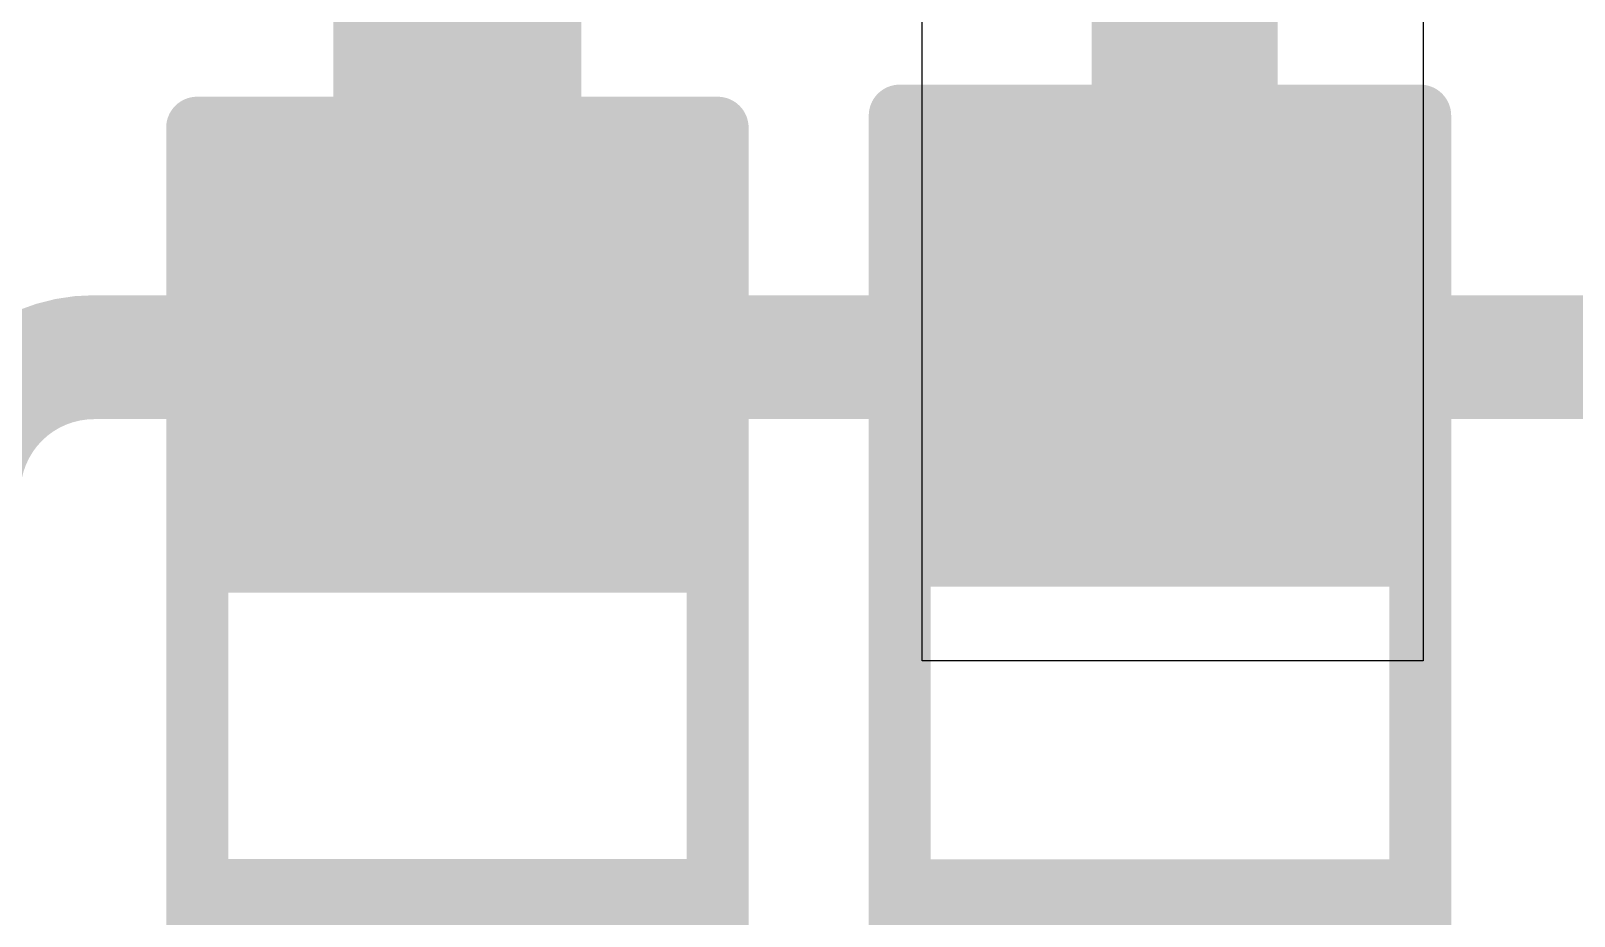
# Model space of a CAD drawing. Header units: inches. Extents: x -2 to 5376, y -4 to 5426.
# Drawn here: x 41.976 to 45.139, y 87.929 to 89.744 of the extents above; entities that cross this region are included whole.
import ezdxf

# ---------------------------------------------------------------- set-up
doc = ezdxf.new("R2010")
doc.units = ezdxf.units.IN
for name, color, linetype in [('Bottom Layer', 5, 'Continuous'), ('Bottom Overlay', 54, 'Continuous'), ('Bottom Paste', 16, 'Continuous'), ('Bottom Solder', 6, 'Continuous'), ('Top Layer', 1, 'Continuous'), ('Top Overlay', 2, 'Continuous'), ('Top Paste', 8, 'Continuous'), ('Top Solder', 216, 'Continuous')]:
    doc.layers.add(name, color=color, linetype=linetype)

# ---------------------------------------------------------------- blocks, each defined once
blk = doc.blocks.new('R___0603_B_13')
at = {"layer": 'Bottom Layer'}
for points in [[(-1.143, -0.4445), (-1.143, 0.4445), (-0.3810000000000001, 0.4445), (-0.3809999999999999, -0.4445)], [(0.3810000000000001, -0.4445), (0.3809999999999999, 0.4445), (1.143, 0.4445), (1.143, -0.4445)]]:
    blk.add_hatch(color=5, dxfattribs=at).paths.add_polyline_path(points)
at = {"layer": 'Bottom Paste'}
for points in [[(-1.143, -0.4445), (-1.143, 0.4445), (-0.3810000000000001, 0.4445), (-0.3809999999999999, -0.4445)], [(0.3810000000000001, -0.4445), (0.3809999999999999, 0.4445), (1.143, 0.4445), (1.143, -0.4445)]]:
    blk.add_hatch(color=16, dxfattribs=at).paths.add_polyline_path(points)
at = {"layer": 'Bottom Solder'}
for points in [[(-1.2446, -0.5461), (-1.2446, 0.5460999999999999), (-0.2794, 0.5461), (-0.2793999999999999, -0.5460999999999999)], [(0.2794, -0.5461), (0.2793999999999999, 0.5460999999999999), (1.2446, 0.5461), (1.2446, -0.5460999999999999)]]:
    blk.add_hatch(color=6, dxfattribs=at).paths.add_polyline_path(points)
at = {"layer": 'Bottom Overlay'}
for points in [[(-1.2192, -0.5334, 0.127, 0.127, 0), (-1.2192, 0.5334, 0.127, 0.127, 0)], [(1.2192, 0.5334, 0.127, 0.127, 0), (-1.2192, 0.5334, 0.127, 0.127, 0)], [(1.2192, -0.5334, 0.127, 0.127, 0), (1.2192, 0.5334, 0.127, 0.127, 0)], [(1.2192, -0.5334, 0.127, 0.127, 0), (-1.2192, -0.5334, 0.127, 0.127, 0)]]:
    blk.add_lwpolyline(points, format="xyseb", dxfattribs=at)
for points in [[(-1.25095, 0.5334, 0.0635, 0.0635, 1), (-1.18745, 0.5334, 0.0635, 0.0635, 1)], [(-1.25095, 0.5334, 0.0635, 0.0635, 1), (-1.18745, 0.5334, 0.0635, 0.0635, 1)], [(1.18745, 0.5334, 0.0635, 0.0635, 1), (1.25095, 0.5334, 0.0635, 0.0635, 1)], [(1.18745, 0.5334, 0.0635, 0.0635, 1), (1.25095, 0.5334, 0.0635, 0.0635, 1)], [(-1.25095, -0.5334, 0.0635, 0.0635, 1), (-1.18745, -0.5334, 0.0635, 0.0635, 1)], [(-1.25095, -0.5334, 0.0635, 0.0635, 1), (-1.18745, -0.5334, 0.0635, 0.0635, 1)], [(1.18745, -0.5334, 0.0635, 0.0635, 1), (1.25095, -0.5334, 0.0635, 0.0635, 1)], [(1.18745, -0.5334, 0.0635, 0.0635, 1), (1.25095, -0.5334, 0.0635, 0.0635, 1)]]:
    blk.add_lwpolyline(points, format="xyseb", close=True, dxfattribs=at)
blk = doc.blocks.new('C___0603_22')
at = {"layer": 'Top Layer'}
for points in [[(-0.3809999999999999, 0.4445), (-0.3809999999999999, -0.4445), (-1.143, -0.4445), (-1.143, 0.4445)], [(1.143, 0.4445), (1.143, -0.4445), (0.3809999999999999, -0.4445), (0.3809999999999999, 0.4445)]]:
    blk.add_hatch(color=1, dxfattribs=at).paths.add_polyline_path(points)
at = {"layer": 'Top Paste'}
for points in [[(-0.3809999999999999, 0.4445), (-0.3809999999999999, -0.4445), (-1.143, -0.4445), (-1.143, 0.4445)], [(1.143, 0.4445), (1.143, -0.4445), (0.3809999999999999, -0.4445), (0.3809999999999999, 0.4445)]]:
    blk.add_hatch(color=8, dxfattribs=at).paths.add_polyline_path(points)
at = {"layer": 'Top Solder'}
for points in [[(-0.3210001199999999, 0.50449988), (-0.3210001199999999, -0.50449988), (-1.20299988, -0.50449988), (-1.20299988, 0.50449988)], [(1.20299988, 0.50449988), (1.20299988, -0.50449988), (0.3210001199999999, -0.50449988), (0.3210001199999999, 0.50449988)]]:
    blk.add_hatch(color=216, dxfattribs=at).paths.add_polyline_path(points)
at = {"layer": 'Top Overlay'}
for points in [[(-1.2446, 0.5334, 0.127, 0.127, 0), (-1.2446, -0.5334, 0.127, 0.127, 0)], [(-1.2446, 0.5334, 0.127, 0.127, 0), (-0.4571999999999999, 0.5334, 0.127, 0.127, 0)], [(0.4571999999999999, 0.5334, 0.127, 0.127, 0), (1.2446, 0.5334, 0.127, 0.127, 0)], [(1.2446, 0.5334, 0.127, 0.127, 0), (1.2446, -0.5334, 0.127, 0.127, 0)], [(-1.2446, -0.5334, 0.127, 0.127, 0), (-0.4571999999999999, -0.5334, 0.127, 0.127, 0)], [(0.4571999999999999, -0.5334, 0.127, 0.127, 0), (1.2446, -0.5334, 0.127, 0.127, 0)]]:
    blk.add_lwpolyline(points, format="xyseb", dxfattribs=at)
for points in [[(-1.27635, 0.5334, 0.0635, 0.0635, 1), (-1.21285, 0.5334, 0.0635, 0.0635, 1)], [(-1.27635, 0.5334, 0.0635, 0.0635, 1), (-1.21285, 0.5334, 0.0635, 0.0635, 1)], [(-0.4889499999999999, 0.5334, 0.0635, 0.0635, 1), (-0.42545, 0.5334, 0.0635, 0.0635, 1)], [(0.42545, 0.5334, 0.0635, 0.0635, 1), (0.4889499999999999, 0.5334, 0.0635, 0.0635, 1)], [(1.21285, 0.5334, 0.0635, 0.0635, 1), (1.27635, 0.5334, 0.0635, 0.0635, 1)], [(1.21285, 0.5334, 0.0635, 0.0635, 1), (1.27635, 0.5334, 0.0635, 0.0635, 1)], [(-1.27635, -0.5334, 0.0635, 0.0635, 1), (-1.21285, -0.5334, 0.0635, 0.0635, 1)], [(-1.27635, -0.5334, 0.0635, 0.0635, 1), (-1.21285, -0.5334, 0.0635, 0.0635, 1)], [(-0.4889499999999999, -0.5334, 0.0635, 0.0635, 1), (-0.42545, -0.5334, 0.0635, 0.0635, 1)], [(0.42545, -0.5334, 0.0635, 0.0635, 1), (0.4889499999999999, -0.5334, 0.0635, 0.0635, 1)], [(1.21285, -0.5334, 0.0635, 0.0635, 1), (1.27635, -0.5334, 0.0635, 0.0635, 1)], [(1.21285, -0.5334, 0.0635, 0.0635, 1), (1.27635, -0.5334, 0.0635, 0.0635, 1)]]:
    blk.add_lwpolyline(points, format="xyseb", close=True, dxfattribs=at)
blk = doc.blocks.new('R___0603_B_39')
at = {"layer": 'Bottom Layer'}
for points in [[(-1.143, -0.4445), (-1.143, 0.4445), (-0.3810000000000001, 0.4445), (-0.3809999999999999, -0.4445)], [(0.3810000000000001, -0.4445), (0.3809999999999999, 0.4445), (1.143, 0.4445), (1.143, -0.4445)]]:
    blk.add_hatch(color=5, dxfattribs=at).paths.add_polyline_path(points)
at = {"layer": 'Bottom Paste'}
for points in [[(-1.143, -0.4445), (-1.143, 0.4445), (-0.3810000000000001, 0.4445), (-0.3809999999999999, -0.4445)], [(0.3810000000000001, -0.4445), (0.3809999999999999, 0.4445), (1.143, 0.4445), (1.143, -0.4445)]]:
    blk.add_hatch(color=16, dxfattribs=at).paths.add_polyline_path(points)
at = {"layer": 'Bottom Solder'}
for points in [[(-1.2446, -0.5461), (-1.2446, 0.5460999999999999), (-0.2794, 0.5461), (-0.2793999999999999, -0.5460999999999999)], [(0.2794, -0.5461), (0.2793999999999999, 0.5460999999999999), (1.2446, 0.5461), (1.2446, -0.5460999999999999)]]:
    blk.add_hatch(color=6, dxfattribs=at).paths.add_polyline_path(points)
at = {"layer": 'Bottom Overlay'}
for points in [[(-1.2192, -0.5334, 0.127, 0.127, 0), (-1.2192, 0.5334, 0.127, 0.127, 0)], [(1.2192, 0.5334, 0.127, 0.127, 0), (-1.2192, 0.5334, 0.127, 0.127, 0)], [(1.2192, -0.5334, 0.127, 0.127, 0), (1.2192, 0.5334, 0.127, 0.127, 0)], [(1.2192, -0.5334, 0.127, 0.127, 0), (-1.2192, -0.5334, 0.127, 0.127, 0)]]:
    blk.add_lwpolyline(points, format="xyseb", dxfattribs=at)
for points in [[(-1.25095, 0.5334, 0.0635, 0.0635, 1), (-1.18745, 0.5334, 0.0635, 0.0635, 1)], [(-1.25095, 0.5334, 0.0635, 0.0635, 1), (-1.18745, 0.5334, 0.0635, 0.0635, 1)], [(1.18745, 0.5334, 0.0635, 0.0635, 1), (1.25095, 0.5334, 0.0635, 0.0635, 1)], [(1.18745, 0.5334, 0.0635, 0.0635, 1), (1.25095, 0.5334, 0.0635, 0.0635, 1)], [(-1.25095, -0.5334, 0.0635, 0.0635, 1), (-1.18745, -0.5334, 0.0635, 0.0635, 1)], [(-1.25095, -0.5334, 0.0635, 0.0635, 1), (-1.18745, -0.5334, 0.0635, 0.0635, 1)], [(1.18745, -0.5334, 0.0635, 0.0635, 1), (1.25095, -0.5334, 0.0635, 0.0635, 1)], [(1.18745, -0.5334, 0.0635, 0.0635, 1), (1.25095, -0.5334, 0.0635, 0.0635, 1)]]:
    blk.add_lwpolyline(points, format="xyseb", close=True, dxfattribs=at)
blk = doc.blocks.new('R___0603_44')
at = {"layer": 'Top Layer'}
for points in [[(-0.3809999999999999, 0.4445), (-0.3809999999999999, -0.4445), (-1.143, -0.4445), (-1.143, 0.4445)], [(1.143, 0.4445), (1.143, -0.4445), (0.3809999999999999, -0.4445), (0.3809999999999999, 0.4445)]]:
    blk.add_hatch(color=1, dxfattribs=at).paths.add_polyline_path(points)
at = {"layer": 'Top Paste'}
for points in [[(-0.3809999999999999, 0.4445), (-0.3809999999999999, -0.4445), (-1.143, -0.4445), (-1.143, 0.4445)], [(1.143, 0.4445), (1.143, -0.4445), (0.3809999999999999, -0.4445), (0.3809999999999999, 0.4445)]]:
    blk.add_hatch(color=8, dxfattribs=at).paths.add_polyline_path(points)
at = {"layer": 'Top Solder'}
for points in [[(-0.2794, 0.5460999999999999), (-0.2794, -0.5460999999999999), (-1.2446, -0.5460999999999999), (-1.2446, 0.5460999999999999)], [(1.2446, 0.5460999999999999), (1.2446, -0.5460999999999999), (0.2794, -0.5460999999999999), (0.2794, 0.5460999999999999)]]:
    blk.add_hatch(color=216, dxfattribs=at).paths.add_polyline_path(points)
at = {"layer": 'Top Overlay'}
for points in [[(-1.2192, 0.5334, 0.127, 0.127, 0), (-1.2192, -0.5334, 0.127, 0.127, 0)], [(-1.2192, 0.5334, 0.127, 0.127, 0), (1.2192, 0.5334, 0.127, 0.127, 0)], [(1.2192, 0.5334, 0.127, 0.127, 0), (1.2192, -0.5334, 0.127, 0.127, 0)], [(-1.2192, -0.5334, 0.127, 0.127, 0), (1.2192, -0.5334, 0.127, 0.127, 0)]]:
    blk.add_lwpolyline(points, format="xyseb", dxfattribs=at)
for points in [[(-1.25095, 0.5334, 0.0635, 0.0635, 1), (-1.18745, 0.5334, 0.0635, 0.0635, 1)], [(-1.25095, 0.5334, 0.0635, 0.0635, 1), (-1.18745, 0.5334, 0.0635, 0.0635, 1)], [(1.18745, 0.5334, 0.0635, 0.0635, 1), (1.25095, 0.5334, 0.0635, 0.0635, 1)], [(1.18745, 0.5334, 0.0635, 0.0635, 1), (1.25095, 0.5334, 0.0635, 0.0635, 1)], [(-1.25095, -0.5334, 0.0635, 0.0635, 1), (-1.18745, -0.5334, 0.0635, 0.0635, 1)], [(-1.25095, -0.5334, 0.0635, 0.0635, 1), (-1.18745, -0.5334, 0.0635, 0.0635, 1)], [(1.18745, -0.5334, 0.0635, 0.0635, 1), (1.25095, -0.5334, 0.0635, 0.0635, 1)], [(1.18745, -0.5334, 0.0635, 0.0635, 1), (1.25095, -0.5334, 0.0635, 0.0635, 1)]]:
    blk.add_lwpolyline(points, format="xyseb", close=True, dxfattribs=at)

msp = doc.modelspace()

# ---------------------------------------------------------------- linework, layer by layer
at = {"layer": 'Bottom Layer'}
for points in [[(41.82756429999999, 88.79720112, 0.254, 0.254, -0.4142135623730951), (42.1052371, 89.07487391999999, 0.254, 0.254, 0)], [(42.1052371, 89.07487391999999, 0.254, 0.254, 0), (42.85026989999999, 89.07487391999999, 0.254, 0.254, 0)], [(42.85026989999999, 89.07487391999999, 0.254, 0.254, 0), (45.8326998, 89.07487391999999, 0.254, 0.254, 0)]]:
    msp.add_lwpolyline(points, format="xyseb", dxfattribs=at)
for points in [[(42.04173709999999, 89.07487391999999, 0.127, 0.127, 1), (42.1687371, 89.07487391999999, 0.127, 0.127, 1)], [(42.04173709999999, 89.07487391999999, 0.127, 0.127, 1), (42.1687371, 89.07487391999999, 0.127, 0.127, 1)], [(42.7867699, 89.07487391999999, 0.127, 0.127, 1), (42.9137699, 89.07487391999999, 0.127, 0.127, 1)], [(42.7867699, 89.07487391999999, 0.127, 0.127, 1), (42.9137699, 89.07487391999999, 0.127, 0.127, 1)]]:
    msp.add_lwpolyline(points, format="xyseb", close=True, dxfattribs=at)
at = {"layer": 'Top Layer'}
for p, q in [((43.80261242, 88.45239357999999), (43.80261242, 89.97700063999999)), ((44.82948108, 89.97694983999999), (44.82948108, 88.45239357999999)), ((44.82948108, 88.45239357999999), (43.80261242, 88.45239357999999))]:
    msp.add_line(p, q, dxfattribs=at)
for points in [[(42.85010734, 89.08800064, 0.508, 0.508, 0), (42.85010734, 91.73581856, 0.508, 0.508, 0)], [(44.34090954, 89.08739358, 0.3809999999999999, 0.3809999999999999, 0), (44.34090954, 90.16999999999999, 0.3809999999999999, 0.3809999999999999, 0)]]:
    msp.add_lwpolyline(points, format="xyseb", dxfattribs=at)
for points in [[(42.72310734, 89.08800064, 0.254, 0.254, 1), (42.97710734, 89.08800064, 0.254, 0.254, 1)], [(44.24565954, 89.08739358, 0.1905, 0.1905, 1), (44.43615954, 89.08739358, 0.1905, 0.1905, 1)]]:
    msp.add_lwpolyline(points, format="xyseb", close=True, dxfattribs=at)

# ---------------------------------------------------------------- block references
for name, p, rotation in [('C___0603_22', (44.29011462, 88.32539358), 90), ('R___0603_44', (42.85011241999999, 88.32600063999999), 90), ('R___0603_B_39', (42.85027498, 88.31287392), 270), ('R___0603_B_13', (44.29011462, 88.32539358), 270)]:
    msp.add_blockref(name, p, dxfattribs=dict(rotation=rotation))

doc.saveas('drawing.dxf')
